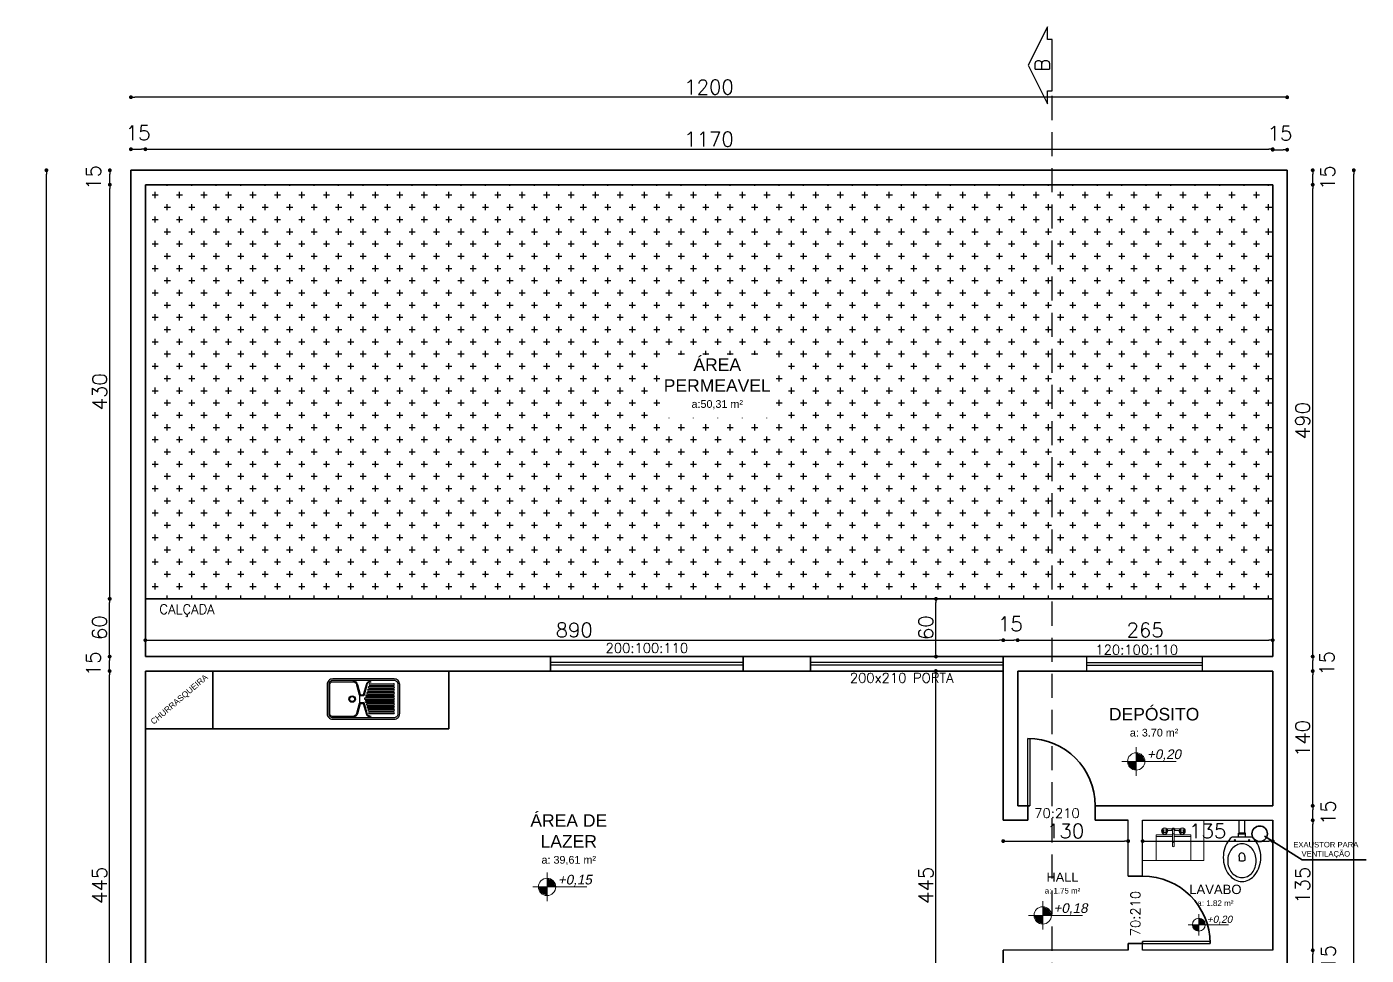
# Model space of a CAD drawing. Header units: millimetres. Extents: x 3314 to 3538, y 1235 to 1314.
# Drawn here: x 3314.8 to 3328.7, y 1297.54 to 1307.18 of the extents above; entities that cross this region are included whole.
import ezdxf

# ---------------------------------------------------------------- set-up
doc = ezdxf.new("R2010")
doc.units = ezdxf.units.MM
doc.linetypes.add('RAYITAS', pattern=[0.375, 0.25, -0.125])
for name, color, linetype in [('01', 1, 'Continuous'), ('04', 4, 'Continuous'), ('05', 5, 'Continuous'), ('Layout-int', 1, 'Continuous'), ('PAREDE', 6, 'Continuous'), ('Portas e Janelas', 3, 'Continuous'), ('TextoÁreas', 2, 'Continuous'), ('US_dimension', 7, 'Continuous')]:
    doc.layers.add(name, color=color, linetype=linetype)
doc.layers.add('ALVENARIA', color=7, linetype='Continuous', lineweight=30)
doc.layers.add('LAYOUT', color=8, linetype='Continuous', lineweight=13)
doc.styles.add('ROMANS', font='romans.shx')
doc.styles.add('STYLE1', font='Romans.shx')
doc.styles.add('Util2000', font='arial.ttf')
doc.dimstyles.new('1-100', dxfattribs={"dimtxt": 0.15, "dimasz": 0.04, "dimexe": 0.05, "dimexo": 0.1, "dimgap": 0.03, "dimtad": 1, "dimdec": 0, "dimlfac": 100, "dimzin": 5, "dimdsep": 46, "dimtxsty": 'ROMANS', "dimblk": 'DOT', "dimcen": 0, "dimse1": 1, "dimse2": 1, "dimclrd": 1, "dimclre": 1, "dimclrt": 2, "dimadec": 0, "dimazin": 0, "dimtfac": 1, "dimtdec": 0, "dimtofl": 0, "dimtmove": 2, "dimatfit": 3, "dimfxl": 0.04, "dimtolj": 1, "dimtzin": 1, "dimarcsym": 0})

# ---------------------------------------------------------------- blocks, each defined once
blk = doc.blocks.new('_Dot')
at = {"color": 0, "linetype": 'ByBlock', "lineweight": -2}
blk.add_line((-0.5, 0), (-1, 0), dxfattribs=at)
at = {"color": 0, "linetype": 'ByBlock', "const_width": 0.5}
blk.add_lwpolyline([(-0.25, 0, 1), (0.25, 0, 1)], format="xyb", close=True, dxfattribs=at)
blk = doc.blocks.new('*D115')
at = {"layer": 'ALVENARIA', "color": 1, "lineweight": -2, "transparency": 16777216}
blk.add_line((3328.569, 1280.73), (3328.569, 1305.65), dxfattribs=at)
at = {"layer": 'Defpoints', "color": 0, "transparency": 16777216}
for p in [(3327.878, 1305.69), (3328.569, 1305.69), (3327.878, 1280.69)]:
    blk.add_point(p, dxfattribs=at)
at = {"layer": 'ALVENARIA', "color": 1, "lineweight": -2, "transparency": 16777216, "xscale": 0.04, "yscale": 0.04, "zscale": 0.04}
for p, rotation in [((3328.569, 1305.69), 90), ((3328.569, 1280.69), 270)]:
    blk.add_blockref('_Dot', p, dxfattribs=dict(at, rotation=rotation))
at = {"layer": 'ALVENARIA', "color": 2, "transparency": 16777216, "insert": (3328.464, 1293.19), "char_height": 0.15, "attachment_point": 5, "rotation": 90, "style": 'ROMANS'}
blk.add_mtext('\\A1;2500', dxfattribs=at)
blk = doc.blocks.new('*D116')
at = {"layer": 'ALVENARIA', "color": 1, "lineweight": -2, "transparency": 16777216}
blk.add_line((3327.838, 1306.448), (3315.918, 1306.448), dxfattribs=at)
at = {"layer": 'Defpoints', "color": 0, "transparency": 16777216}
for p in [(3315.878, 1306.448), (3315.878, 1305.69), (3327.878, 1305.69)]:
    blk.add_point(p, dxfattribs=at)
at = {"layer": 'ALVENARIA', "color": 1, "lineweight": -2, "transparency": 16777216, "xscale": 0.04, "yscale": 0.04, "zscale": 0.04, "rotation": 180}
blk.add_blockref('_Dot', (3315.878, 1306.448), dxfattribs=at)
at = {"layer": 'ALVENARIA', "color": 1, "lineweight": -2, "transparency": 16777216, "xscale": 0.04, "yscale": 0.04, "zscale": 0.04}
blk.add_blockref('_Dot', (3327.878, 1306.448), dxfattribs=at)
at = {"layer": 'ALVENARIA', "color": 2, "transparency": 16777216, "insert": (3321.878, 1306.553), "char_height": 0.15, "attachment_point": 5, "style": 'ROMANS'}
blk.add_mtext('\\A1;1200', dxfattribs=at)
blk = doc.blocks.new('*D88')
at = {"layer": 'ALVENARIA', "color": 1, "lineweight": -2, "transparency": 16777216}
blk.add_line((3315.659, 1305.58), (3315.659, 1305.65), dxfattribs=at)
at = {"layer": 'Defpoints', "color": 0, "transparency": 16777216}
for p in [(3315.659, 1305.69), (3315.878, 1305.69), (3316.028, 1305.54)]:
    blk.add_point(p, dxfattribs=at)
at = {"layer": 'ALVENARIA', "color": 1, "lineweight": -2, "transparency": 16777216, "xscale": 0.04, "yscale": 0.04, "zscale": 0.04}
for p, rotation in [((3315.659, 1305.69), 90), ((3315.659, 1305.54), 270)]:
    blk.add_blockref('_Dot', p, dxfattribs=dict(at, rotation=rotation))
at = {"layer": 'ALVENARIA', "color": 2, "transparency": 16777216, "insert": (3315.489, 1305.615), "char_height": 0.15, "attachment_point": 5, "rotation": 90, "style": 'ROMANS'}
blk.add_mtext('\\A1;15', dxfattribs=at)
blk = doc.blocks.new('*D90')
at = {"layer": 'ALVENARIA', "color": 1, "lineweight": -2, "transparency": 16777216}
blk.add_line((3315.001, 1280.73), (3315.001, 1305.65), dxfattribs=at)
at = {"layer": 'Defpoints', "color": 0, "transparency": 16777216}
for p in [(3315.001, 1305.69), (3315.878, 1305.69), (3315.878, 1280.69)]:
    blk.add_point(p, dxfattribs=at)
at = {"layer": 'ALVENARIA', "color": 1, "lineweight": -2, "transparency": 16777216, "xscale": 0.04, "yscale": 0.04, "zscale": 0.04}
for p, rotation in [((3315.001, 1305.69), 90), ((3315.001, 1280.69), 270)]:
    blk.add_blockref('_Dot', p, dxfattribs=dict(at, rotation=rotation))
at = {"layer": 'ALVENARIA', "color": 2, "transparency": 16777216, "insert": (3314.896, 1293.19), "char_height": 0.15, "attachment_point": 5, "rotation": 90, "style": 'ROMANS'}
blk.add_mtext('\\A1;2500', dxfattribs=at)
blk = doc.blocks.new('Vas-e-pl')
at = {"layer": '01', "linetype": 'Continuous', "ltscale": 0.25}
for p, q in [((0, -0.13), (0, 0)), ((0.058, -0.13), (0.058, 0))]:
    blk.add_line(p, q, dxfattribs=at)
at = {"layer": '01'}
for p, q in [((0.067, -0.13), (-0.008, -0.13)), ((-0.008, -0.17), (-0.008, -0.13)), ((0.067, -0.17), (0.067, -0.13)), ((0.134, -0.17), (-0.076, -0.17)), ((0.067, -0.14), (-0.008, -0.14)), ((-0.002, -0.373), (-0.002, -0.411)), ((0.06, -0.371), (0.06, -0.411))]:
    blk.add_line(p, q, dxfattribs=at)
for points in [[(-0.076, -0.17, 0.056618), (-0.108, -0.203, 0.087588), (-0.15, -0.282, 0.078107), (-0.165, -0.38, 0.078107), (-0.15, -0.478, 0.087588), (-0.108, -0.557, 0.10548), (-0.043, -0.612, 0.122907), (0.029, -0.63, 0.122907)], [(0.029, -0.63, 0.122907), (0.101, -0.612, 0.10548), (0.167, -0.557, 0.087588), (0.208, -0.478, 0.078107), (0.224, -0.38, 0.078107), (0.208, -0.282, 0.087588), (0.167, -0.203, 0.056618), (0.134, -0.17, 0.122907)]]:
    blk.add_lwpolyline(points, format="xyb", dxfattribs=at)
blk.add_lwpolyline([(0.029, -0.24, 0.114163), (-0.026, -0.253, 0.103661), (-0.076, -0.291, 0.091605), (-0.108, -0.347, 0.084587), (-0.119, -0.415, 0.084587), (-0.108, -0.483, 0.091605), (-0.076, -0.539, 0.103661), (-0.026, -0.577, 0.114163), (0.029, -0.59, 0.114163), (0.085, -0.577, 0.103661), (0.134, -0.539, 0.091605), (0.166, -0.483, 0.084587), (0.177, -0.415, 0.084587), (0.166, -0.347, 0.091605), (0.134, -0.291, 0.103661), (0.085, -0.253, 0.114163)], format="xyb", close=True, dxfattribs=at)
for centre in [(-0.046, -0.2), (0.104, -0.2)]:
    blk.add_circle(centre, 0.005, dxfattribs=at)
for centre, radius, start, end in [((0.028, -0.366), 0.0316, 351.9676, 192.3031), ((0.028, -0.34), 0.0772, 246.3943, 293.8881)]:
    blk.add_arc(centre, radius, start, end, dxfattribs=at)
blk = doc.blocks.new('*D126')
at = {"layer": 'ALVENARIA', "color": 1, "lineweight": -2, "transparency": 16777216}
blk.add_line((3315.918, 1305.908), (3315.988, 1305.908), dxfattribs=at)
at = {"layer": 'Defpoints', "color": 0, "transparency": 16777216}
for p in [(3316.028, 1305.908), (3315.878, 1305.69), (3316.028, 1305.69)]:
    blk.add_point(p, dxfattribs=at)
at = {"layer": 'ALVENARIA', "color": 1, "lineweight": -2, "transparency": 16777216, "xscale": 0.04, "yscale": 0.04, "zscale": 0.04, "rotation": 180}
blk.add_blockref('_Dot', (3315.878, 1305.908), dxfattribs=at)
at = {"layer": 'ALVENARIA', "color": 1, "lineweight": -2, "transparency": 16777216, "xscale": 0.04, "yscale": 0.04, "zscale": 0.04}
blk.add_blockref('_Dot', (3316.028, 1305.908), dxfattribs=at)
at = {"layer": 'ALVENARIA', "color": 2, "transparency": 16777216, "insert": (3315.953, 1306.078), "char_height": 0.15, "attachment_point": 5, "style": 'ROMANS'}
blk.add_mtext('\\A1;15', dxfattribs=at)
blk = doc.blocks.new('*D95')
at = {"layer": 'ALVENARIA', "color": 1, "lineweight": -2, "transparency": 16777216}
blk.add_line((3316.068, 1305.908), (3327.688, 1305.908), dxfattribs=at)
at = {"layer": 'Defpoints', "color": 0, "transparency": 16777216}
for p in [(3327.728, 1305.908), (3316.028, 1305.69), (3327.728, 1305.54)]:
    blk.add_point(p, dxfattribs=at)
at = {"layer": 'ALVENARIA', "color": 1, "lineweight": -2, "transparency": 16777216, "xscale": 0.04, "yscale": 0.04, "zscale": 0.04, "rotation": 180}
blk.add_blockref('_Dot', (3316.028, 1305.908), dxfattribs=at)
at = {"layer": 'ALVENARIA', "color": 1, "lineweight": -2, "transparency": 16777216, "xscale": 0.04, "yscale": 0.04, "zscale": 0.04}
blk.add_blockref('_Dot', (3327.728, 1305.908), dxfattribs=at)
at = {"layer": 'ALVENARIA', "color": 2, "transparency": 16777216, "insert": (3321.878, 1306.013), "char_height": 0.15, "attachment_point": 5, "style": 'ROMANS'}
blk.add_mtext('\\A1;1170', dxfattribs=at)
blk = doc.blocks.new('*D127')
at = {"layer": 'ALVENARIA', "color": 1, "lineweight": -2, "transparency": 16777216}
blk.add_line((3327.768, 1305.903), (3327.838, 1305.903), dxfattribs=at)
at = {"layer": 'Defpoints', "color": 0, "transparency": 16777216}
for p in [(3327.878, 1305.903), (3327.878, 1305.69), (3327.728, 1305.54)]:
    blk.add_point(p, dxfattribs=at)
at = {"layer": 'ALVENARIA', "color": 1, "lineweight": -2, "transparency": 16777216, "xscale": 0.04, "yscale": 0.04, "zscale": 0.04, "rotation": 180}
blk.add_blockref('_Dot', (3327.728, 1305.903), dxfattribs=at)
at = {"layer": 'ALVENARIA', "color": 1, "lineweight": -2, "transparency": 16777216, "xscale": 0.04, "yscale": 0.04, "zscale": 0.04}
blk.add_blockref('_Dot', (3327.878, 1305.903), dxfattribs=at)
at = {"layer": 'ALVENARIA', "color": 2, "transparency": 16777216, "insert": (3327.803, 1306.073), "char_height": 0.15, "attachment_point": 5, "style": 'ROMANS'}
blk.add_mtext('\\A1;15', dxfattribs=at)
blk = doc.blocks.new('*D102')
at = {"layer": 'ALVENARIA', "color": 1, "lineweight": -2, "transparency": 16777216}
blk.add_line((3328.143, 1297.48), (3328.143, 1297.55), dxfattribs=at)
at = {"layer": 'Defpoints', "color": 0, "transparency": 16777216}
for p in [(3327.728, 1297.59), (3328.143, 1297.59), (3327.728, 1297.44)]:
    blk.add_point(p, dxfattribs=at)
at = {"layer": 'ALVENARIA', "color": 1, "lineweight": -2, "transparency": 16777216, "xscale": 0.04, "yscale": 0.04, "zscale": 0.04}
for p, rotation in [((3328.143, 1297.59), 90), ((3328.143, 1297.44), 270)]:
    blk.add_blockref('_Dot', p, dxfattribs=dict(at, rotation=rotation))
at = {"layer": 'ALVENARIA', "color": 2, "transparency": 16777216, "insert": (3328.305, 1297.518), "char_height": 0.15, "attachment_point": 5, "rotation": 90, "style": 'ROMANS'}
blk.add_mtext('\\A1;15', dxfattribs=at)
blk = doc.blocks.new('*D128')
at = {"layer": 'ALVENARIA', "color": 1, "lineweight": -2, "transparency": 16777216}
blk.add_line((3328.143, 1297.63), (3328.143, 1298.9), dxfattribs=at)
at = {"layer": 'Defpoints', "color": 0, "transparency": 16777216}
for p in [(3327.728, 1298.94), (3328.143, 1298.94), (3327.728, 1297.59)]:
    blk.add_point(p, dxfattribs=at)
at = {"layer": 'ALVENARIA', "color": 1, "lineweight": -2, "transparency": 16777216, "xscale": 0.04, "yscale": 0.04, "zscale": 0.04}
for p, rotation in [((3328.143, 1298.94), 90), ((3328.143, 1297.59), 270)]:
    blk.add_blockref('_Dot', p, dxfattribs=dict(at, rotation=rotation))
at = {"layer": 'ALVENARIA', "color": 2, "transparency": 16777216, "insert": (3328.038, 1298.265), "char_height": 0.15, "attachment_point": 5, "rotation": 90, "style": 'ROMANS'}
blk.add_mtext('\\A1;135', dxfattribs=at)
blk = doc.blocks.new('*D129')
at = {"layer": 'ALVENARIA', "color": 1, "lineweight": -2, "transparency": 16777216}
blk.add_line((3328.143, 1298.98), (3328.143, 1299.05), dxfattribs=at)
at = {"layer": 'Defpoints', "color": 0, "transparency": 16777216}
for p in [(3327.728, 1299.09), (3328.143, 1299.09), (3327.728, 1298.94)]:
    blk.add_point(p, dxfattribs=at)
at = {"layer": 'ALVENARIA', "color": 1, "lineweight": -2, "transparency": 16777216, "xscale": 0.04, "yscale": 0.04, "zscale": 0.04}
for p, rotation in [((3328.143, 1299.09), 90), ((3328.143, 1298.94), 270)]:
    blk.add_blockref('_Dot', p, dxfattribs=dict(at, rotation=rotation))
at = {"layer": 'ALVENARIA', "color": 2, "transparency": 16777216, "insert": (3328.304, 1299.02), "char_height": 0.15, "attachment_point": 5, "rotation": 90, "style": 'ROMANS'}
blk.add_mtext('\\A1;15', dxfattribs=at)
blk = doc.blocks.new('*D130')
at = {"layer": 'ALVENARIA', "color": 1, "lineweight": -2, "transparency": 16777216}
blk.add_line((3328.143, 1299.13), (3328.143, 1300.45), dxfattribs=at)
at = {"layer": 'Defpoints', "color": 0, "transparency": 16777216}
for p in [(3327.728, 1300.49), (3328.143, 1300.49), (3327.728, 1299.09)]:
    blk.add_point(p, dxfattribs=at)
at = {"layer": 'ALVENARIA', "color": 1, "lineweight": -2, "transparency": 16777216, "xscale": 0.04, "yscale": 0.04, "zscale": 0.04}
for p, rotation in [((3328.143, 1300.49), 90), ((3328.143, 1299.09), 270)]:
    blk.add_blockref('_Dot', p, dxfattribs=dict(at, rotation=rotation))
at = {"layer": 'ALVENARIA', "color": 2, "transparency": 16777216, "insert": (3328.038, 1299.79), "char_height": 0.15, "attachment_point": 5, "rotation": 90, "style": 'ROMANS'}
blk.add_mtext('\\A1;140', dxfattribs=at)
blk = doc.blocks.new('*D131')
at = {"layer": 'ALVENARIA', "color": 1, "lineweight": -2, "transparency": 16777216}
blk.add_line((3328.143, 1300.53), (3328.143, 1300.6), dxfattribs=at)
at = {"layer": 'Defpoints', "color": 0, "transparency": 16777216}
for p in [(3327.728, 1300.64), (3328.143, 1300.64), (3327.728, 1300.49)]:
    blk.add_point(p, dxfattribs=at)
at = {"layer": 'ALVENARIA', "color": 1, "lineweight": -2, "transparency": 16777216, "xscale": 0.04, "yscale": 0.04, "zscale": 0.04}
for p, rotation in [((3328.143, 1300.64), 90), ((3328.143, 1300.49), 270)]:
    blk.add_blockref('_Dot', p, dxfattribs=dict(at, rotation=rotation))
at = {"layer": 'ALVENARIA', "color": 2, "transparency": 16777216, "insert": (3328.29, 1300.569), "char_height": 0.15, "attachment_point": 5, "rotation": 90, "style": 'ROMANS'}
blk.add_mtext('\\A1;15', dxfattribs=at)
blk = doc.blocks.new('*D132')
at = {"layer": 'ALVENARIA', "color": 1, "lineweight": -2, "transparency": 16777216}
blk.add_line((3328.143, 1300.68), (3328.143, 1305.5), dxfattribs=at)
at = {"layer": 'Defpoints', "color": 0, "transparency": 16777216}
for p in [(3327.728, 1305.54), (3328.143, 1305.54), (3327.728, 1300.64)]:
    blk.add_point(p, dxfattribs=at)
at = {"layer": 'ALVENARIA', "color": 1, "lineweight": -2, "transparency": 16777216, "xscale": 0.04, "yscale": 0.04, "zscale": 0.04}
for p, rotation in [((3328.143, 1305.54), 90), ((3328.143, 1300.64), 270)]:
    blk.add_blockref('_Dot', p, dxfattribs=dict(at, rotation=rotation))
at = {"layer": 'ALVENARIA', "color": 2, "transparency": 16777216, "insert": (3328.038, 1303.09), "char_height": 0.15, "attachment_point": 5, "rotation": 90, "style": 'ROMANS'}
blk.add_mtext('\\A1;490', dxfattribs=at)
blk = doc.blocks.new('*D133')
at = {"layer": 'ALVENARIA', "color": 1, "lineweight": -2, "transparency": 16777216}
blk.add_line((3328.143, 1305.58), (3328.143, 1305.65), dxfattribs=at)
at = {"layer": 'Defpoints', "color": 0, "transparency": 16777216}
for p in [(3327.878, 1305.69), (3328.143, 1305.69), (3327.728, 1305.54)]:
    blk.add_point(p, dxfattribs=at)
at = {"layer": 'ALVENARIA', "color": 1, "lineweight": -2, "transparency": 16777216, "xscale": 0.04, "yscale": 0.04, "zscale": 0.04}
for p, rotation in [((3328.143, 1305.69), 90), ((3328.143, 1305.54), 270)]:
    blk.add_blockref('_Dot', p, dxfattribs=dict(at, rotation=rotation))
at = {"layer": 'ALVENARIA', "color": 2, "transparency": 16777216, "insert": (3328.298, 1305.613), "char_height": 0.15, "attachment_point": 5, "rotation": 90, "style": 'ROMANS'}
blk.add_mtext('\\A1;15', dxfattribs=at)
blk = doc.blocks.new('*D134')
at = {"layer": 'ALVENARIA', "color": 1, "lineweight": -2, "transparency": 16777216}
blk.add_line((3315.657, 1296.08), (3315.657, 1300.45), dxfattribs=at)
at = {"layer": 'Defpoints', "color": 0, "transparency": 16777216}
for p in [(3315.657, 1300.49), (3316.028, 1300.49), (3316.028, 1296.04)]:
    blk.add_point(p, dxfattribs=at)
at = {"layer": 'ALVENARIA', "color": 1, "lineweight": -2, "transparency": 16777216, "xscale": 0.04, "yscale": 0.04, "zscale": 0.04}
for p, rotation in [((3315.657, 1300.49), 90), ((3315.657, 1296.04), 270)]:
    blk.add_blockref('_Dot', p, dxfattribs=dict(at, rotation=rotation))
at = {"layer": 'ALVENARIA', "color": 2, "transparency": 16777216, "insert": (3315.552, 1298.265), "char_height": 0.15, "attachment_point": 5, "rotation": 90, "style": 'ROMANS'}
blk.add_mtext('\\A1;445', dxfattribs=at)
blk = doc.blocks.new('*D122')
at = {"layer": 'ALVENARIA', "color": 1, "lineweight": -2, "transparency": 16777216}
blk.add_line((3316.068, 1300.81), (3324.891, 1300.81), dxfattribs=at)
at = {"layer": 'Defpoints', "color": 0, "transparency": 16777216}
for p in [(3316.028, 1304.54), (3324.931, 1300.81), (3324.931, 1300.64)]:
    blk.add_point(p, dxfattribs=at)
at = {"layer": 'ALVENARIA', "color": 1, "lineweight": -2, "transparency": 16777216, "xscale": 0.04, "yscale": 0.04, "zscale": 0.04, "rotation": 180}
blk.add_blockref('_Dot', (3316.028, 1300.81), dxfattribs=at)
at = {"layer": 'ALVENARIA', "color": 1, "lineweight": -2, "transparency": 16777216, "xscale": 0.04, "yscale": 0.04, "zscale": 0.04}
blk.add_blockref('_Dot', (3324.931, 1300.81), dxfattribs=at)
at = {"layer": 'ALVENARIA', "color": 2, "transparency": 16777216, "insert": (3320.479, 1300.915), "char_height": 0.15, "attachment_point": 5, "style": 'ROMANS'}
blk.add_mtext('\\A1;890', dxfattribs=at)
blk = doc.blocks.new('*D123')
at = {"layer": 'ALVENARIA', "color": 1, "lineweight": -2, "transparency": 16777216}
blk.add_line((3324.971, 1300.81), (3325.041, 1300.81), dxfattribs=at)
at = {"layer": 'Defpoints', "color": 0, "transparency": 16777216}
for p in [(3325.081, 1300.81), (3324.931, 1300.64), (3325.081, 1300.49)]:
    blk.add_point(p, dxfattribs=at)
at = {"layer": 'ALVENARIA', "color": 1, "lineweight": -2, "transparency": 16777216, "xscale": 0.04, "yscale": 0.04, "zscale": 0.04, "rotation": 180}
blk.add_blockref('_Dot', (3324.931, 1300.81), dxfattribs=at)
at = {"layer": 'ALVENARIA', "color": 1, "lineweight": -2, "transparency": 16777216, "xscale": 0.04, "yscale": 0.04, "zscale": 0.04}
blk.add_blockref('_Dot', (3325.081, 1300.81), dxfattribs=at)
at = {"layer": 'ALVENARIA', "color": 2, "transparency": 16777216, "insert": (3325.006, 1300.98), "char_height": 0.15, "attachment_point": 5, "style": 'ROMANS'}
blk.add_mtext('\\A1;15', dxfattribs=at)
blk = doc.blocks.new('*D124')
at = {"layer": 'ALVENARIA', "color": 1, "lineweight": -2, "transparency": 16777216}
blk.add_line((3325.121, 1300.81), (3327.688, 1300.81), dxfattribs=at)
at = {"layer": 'Defpoints', "color": 0, "transparency": 16777216}
for p in [(3327.728, 1300.81), (3327.728, 1300.64), (3325.081, 1300.49)]:
    blk.add_point(p, dxfattribs=at)
at = {"layer": 'ALVENARIA', "color": 1, "lineweight": -2, "transparency": 16777216, "xscale": 0.04, "yscale": 0.04, "zscale": 0.04, "rotation": 180}
blk.add_blockref('_Dot', (3325.081, 1300.81), dxfattribs=at)
at = {"layer": 'ALVENARIA', "color": 1, "lineweight": -2, "transparency": 16777216, "xscale": 0.04, "yscale": 0.04, "zscale": 0.04}
blk.add_blockref('_Dot', (3327.728, 1300.81), dxfattribs=at)
at = {"layer": 'ALVENARIA', "color": 2, "transparency": 16777216, "insert": (3326.404, 1300.915), "char_height": 0.15, "attachment_point": 5, "style": 'ROMANS'}
blk.add_mtext('\\A1;265', dxfattribs=at)
blk = doc.blocks.new('Cotap')
for p, q in [((0, 148), (0, -148)), ((-148, 0), (414, 0))]:
    blk.add_line(p, q)
blk.add_circle((0, 0), 90)
at = {"layer": 'Layout-int', "color": 0}
for points in [[(0, 0), (0, 90), (90, 0), (64, 64)], [(0, 0), (-90, 0), (0, -90), (-64, -64)]]:
    blk.add_solid(points, dxfattribs=at)
at = {"style": 'Util2000', "oblique": 12, "flags": 8}
blk.add_attdef('COTA', (112, 25), '', height=100, dxfattribs=at)
blk = doc.blocks.new('*D162')
at = {"layer": 'ALVENARIA', "color": 1, "lineweight": -2, "transparency": 16777216}
blk.add_line((3315.659, 1301.28), (3315.659, 1305.5), dxfattribs=at)
at = {"layer": 'Defpoints', "color": 0, "transparency": 16777216}
for p in [(3315.659, 1305.54), (3316.028, 1305.54), (3316.028, 1301.24)]:
    blk.add_point(p, dxfattribs=at)
at = {"layer": 'ALVENARIA', "color": 1, "lineweight": -2, "transparency": 16777216, "xscale": 0.04, "yscale": 0.04, "zscale": 0.04}
for p, rotation in [((3315.659, 1305.54), 90), ((3315.659, 1301.24), 270)]:
    blk.add_blockref('_Dot', p, dxfattribs=dict(at, rotation=rotation))
at = {"layer": 'ALVENARIA', "color": 2, "transparency": 16777216, "insert": (3315.554, 1303.39), "char_height": 0.15, "attachment_point": 5, "rotation": 90, "style": 'ROMANS'}
blk.add_mtext('\\A1;430', dxfattribs=at)
blk = doc.blocks.new('*D204')
at = {"layer": 'ALVENARIA', "color": 1, "lineweight": -2, "transparency": 16777216}
blk.add_line((3324.233, 1296.08), (3324.233, 1300.45), dxfattribs=at)
at = {"layer": 'Defpoints', "color": 0, "transparency": 16777216}
for p in [(3324.233, 1300.49), (3324.931, 1300.49), (3322.442, 1296.04)]:
    blk.add_point(p, dxfattribs=at)
at = {"layer": 'ALVENARIA', "color": 1, "lineweight": -2, "transparency": 16777216, "xscale": 0.04, "yscale": 0.04, "zscale": 0.04}
for p, rotation in [((3324.233, 1300.49), 90), ((3324.233, 1296.04), 270)]:
    blk.add_blockref('_Dot', p, dxfattribs=dict(at, rotation=rotation))
at = {"layer": 'ALVENARIA', "color": 2, "transparency": 16777216, "insert": (3324.128, 1298.265), "char_height": 0.15, "attachment_point": 5, "rotation": 90, "style": 'ROMANS'}
blk.add_mtext('\\A1;445', dxfattribs=at)
blk = doc.blocks.new('*D205')
at = {"layer": 'ALVENARIA', "color": 1, "lineweight": -2, "transparency": 16777216}
blk.add_line((3324.233, 1300.68), (3324.233, 1301.2), dxfattribs=at)
at = {"layer": 'Defpoints', "color": 0, "transparency": 16777216}
for p in [(3322.442, 1301.24), (3324.233, 1301.24), (3324.931, 1300.64)]:
    blk.add_point(p, dxfattribs=at)
at = {"layer": 'ALVENARIA', "color": 1, "lineweight": -2, "transparency": 16777216, "xscale": 0.04, "yscale": 0.04, "zscale": 0.04}
for p, rotation in [((3324.233, 1301.24), 90), ((3324.233, 1300.64), 270)]:
    blk.add_blockref('_Dot', p, dxfattribs=dict(at, rotation=rotation))
at = {"layer": 'ALVENARIA', "color": 2, "transparency": 16777216, "insert": (3324.128, 1300.94), "char_height": 0.15, "attachment_point": 5, "rotation": 90, "style": 'ROMANS'}
blk.add_mtext('\\A1;60', dxfattribs=at)
blk = doc.blocks.new('*D214')
at = {"layer": 'ALVENARIA', "color": 1, "lineweight": -2, "transparency": 16777216}
blk.add_line((3324.971, 1298.724), (3326.188, 1298.724), dxfattribs=at)
at = {"layer": 'Defpoints', "color": 0, "transparency": 16777216}
for p in [(3324.931, 1298.94), (3326.228, 1298.94), (3326.228, 1298.724)]:
    blk.add_point(p, dxfattribs=at)
at = {"layer": 'ALVENARIA', "color": 1, "lineweight": -2, "transparency": 16777216, "xscale": 0.04, "yscale": 0.04, "zscale": 0.04, "rotation": 180}
blk.add_blockref('_Dot', (3324.931, 1298.724), dxfattribs=at)
at = {"layer": 'ALVENARIA', "color": 1, "lineweight": -2, "transparency": 16777216, "xscale": 0.04, "yscale": 0.04, "zscale": 0.04}
blk.add_blockref('_Dot', (3326.228, 1298.724), dxfattribs=at)
at = {"layer": 'ALVENARIA', "color": 2, "transparency": 16777216, "insert": (3325.579, 1298.829), "char_height": 0.15, "attachment_point": 5, "style": 'ROMANS'}
blk.add_mtext('\\A1;130', dxfattribs=at)
blk = doc.blocks.new('*D215')
at = {"layer": 'ALVENARIA', "color": 1, "lineweight": -2, "transparency": 16777216}
blk.add_line((3326.418, 1298.724), (3327.688, 1298.724), dxfattribs=at)
at = {"layer": 'Defpoints', "color": 0, "transparency": 16777216}
for p in [(3326.378, 1298.94), (3327.728, 1298.94), (3327.728, 1298.724)]:
    blk.add_point(p, dxfattribs=at)
at = {"layer": 'ALVENARIA', "color": 1, "lineweight": -2, "transparency": 16777216, "xscale": 0.04, "yscale": 0.04, "zscale": 0.04, "rotation": 180}
blk.add_blockref('_Dot', (3326.378, 1298.724), dxfattribs=at)
at = {"layer": 'ALVENARIA', "color": 1, "lineweight": -2, "transparency": 16777216, "xscale": 0.04, "yscale": 0.04, "zscale": 0.04}
blk.add_blockref('_Dot', (3327.728, 1298.724), dxfattribs=at)
at = {"layer": 'ALVENARIA', "color": 2, "transparency": 16777216, "insert": (3327.053, 1298.829), "char_height": 0.15, "attachment_point": 5, "style": 'ROMANS'}
blk.add_mtext('\\A1;135', dxfattribs=at)
blk = doc.blocks.new('*D225')
at = {"layer": 'Defpoints', "color": 0, "transparency": 16777216}
for p in [(3315.657, 1300.64), (3316.028, 1300.64), (3316.028, 1300.49)]:
    blk.add_point(p, dxfattribs=at)
at = {"layer": 'US_dimension', "color": 1, "lineweight": -2, "transparency": 16777216}
blk.add_line((3315.657, 1300.53), (3315.657, 1300.6), dxfattribs=at)
at = {"layer": 'US_dimension', "color": 1, "lineweight": -2, "transparency": 16777216, "xscale": 0.04, "yscale": 0.04, "zscale": 0.04}
for p, rotation in [((3315.657, 1300.64), 90), ((3315.657, 1300.49), 270)]:
    blk.add_blockref('_Dot', p, dxfattribs=dict(at, rotation=rotation))
at = {"layer": 'US_dimension', "color": 2, "transparency": 16777216, "insert": (3315.487, 1300.565), "char_height": 0.15, "attachment_point": 5, "rotation": 90, "style": 'ROMANS'}
blk.add_mtext('\\A1;15', dxfattribs=at)
blk = doc.blocks.new('*D226')
at = {"layer": 'Defpoints', "color": 0, "transparency": 16777216}
for p in [(3315.657, 1301.24), (3316.028, 1301.24), (3316.028, 1300.64)]:
    blk.add_point(p, dxfattribs=at)
at = {"layer": 'US_dimension', "color": 1, "lineweight": -2, "transparency": 16777216}
blk.add_line((3315.657, 1300.68), (3315.657, 1301.2), dxfattribs=at)
at = {"layer": 'US_dimension', "color": 1, "lineweight": -2, "transparency": 16777216, "xscale": 0.04, "yscale": 0.04, "zscale": 0.04}
for p, rotation in [((3315.657, 1301.24), 90), ((3315.657, 1300.64), 270)]:
    blk.add_blockref('_Dot', p, dxfattribs=dict(at, rotation=rotation))
at = {"layer": 'US_dimension', "color": 2, "transparency": 16777216, "insert": (3315.552, 1300.94), "char_height": 0.15, "attachment_point": 5, "rotation": 90, "style": 'ROMANS'}
blk.add_mtext('\\A1;60', dxfattribs=at)
blk = doc.blocks.new('ddd')
for points in [[(3138.97, 4519.845), (3138.211, 4519.845, 0.414214), (3138.141, 4519.775), (3138.141, 4519.415, 0.414214), (3138.211, 4519.345), (3138.97, 4519.345, 0.414214), (3139.04, 4519.415), (3139.04, 4519.775, 0.414214)], [(3138.97, 4519.825), (3138.211, 4519.825, 0.414214), (3138.161, 4519.775), (3138.161, 4519.415, 0.414214), (3138.211, 4519.365), (3138.97, 4519.365, 0.414214), (3139.02, 4519.415), (3139.02, 4519.775, 0.414214)]]:
    blk.add_lwpolyline(points, format="xyb", close=True)
for points in [[(3138.503, 4519.82, -0.308329), (3138.554, 4519.776), (3138.588, 4519.652, 0.055371), (3138.59, 4519.648)], [(3138.629, 4519.648, 0.055371), (3138.631, 4519.652), (3138.665, 4519.776, -0.324096), (3138.72, 4519.82)], [(3138.493, 4519.81), (3138.496, 4519.81, -0.338084), (3138.545, 4519.773), (3138.578, 4519.649, 0.109301), (3138.585, 4519.638)], [(3138.635, 4519.638, 0.109301), (3138.641, 4519.649), (3138.674, 4519.773, -0.338084), (3138.723, 4519.81), (3138.975, 4519.81, -0.414214), (3139.005, 4519.78), (3139.005, 4519.41, -0.414214), (3138.975, 4519.38), (3138.723, 4519.38, -0.338084), (3138.674, 4519.417), (3138.641, 4519.541, 0.109301), (3138.635, 4519.552)], [(3138.585, 4519.552, 0.109301), (3138.578, 4519.541), (3138.545, 4519.417, -0.338084), (3138.496, 4519.38), (3138.493, 4519.38, -0.414214)], [(3138.59, 4519.542, 0.055371), (3138.588, 4519.538), (3138.554, 4519.414, -0.308329), (3138.503, 4519.37)], [(3138.72, 4519.37, -0.324096), (3138.665, 4519.414), (3138.631, 4519.538, 0.055371), (3138.629, 4519.542)]]:
    blk.add_lwpolyline(points, format="xyb")
for points in [[(3138.516, 4519.775), (3138.217, 4519.775)], [(3138.516, 4519.755), (3138.217, 4519.755)], [(3138.525, 4519.74), (3138.217, 4519.74)], [(3138.525, 4519.72), (3138.217, 4519.72)], [(3138.535, 4519.705), (3138.217, 4519.705)], [(3138.535, 4519.685), (3138.217, 4519.685)], [(3138.544, 4519.67), (3138.217, 4519.67)], [(3138.544, 4519.65), (3138.217, 4519.65)], [(3138.629, 4519.648), (3138.59, 4519.648)], [(3138.557, 4519.635), (3138.217, 4519.635)], [(3138.557, 4519.615), (3138.217, 4519.615)], [(3138.568, 4519.6), (3138.217, 4519.6)], [(3138.568, 4519.58), (3138.217, 4519.58)], [(3138.552, 4519.565), (3138.217, 4519.565)], [(3138.552, 4519.545), (3138.217, 4519.545)], [(3138.54, 4519.53), (3138.217, 4519.53)], [(3138.54, 4519.51), (3138.217, 4519.51)], [(3138.53, 4519.495), (3138.217, 4519.495)], [(3138.635, 4519.638), (3138.585, 4519.638)], [(3138.635, 4519.552), (3138.585, 4519.552)], [(3138.629, 4519.542), (3138.59, 4519.542)], [(3138.635, 4519.638), (3138.635, 4519.552)], [(3138.53, 4519.475), (3138.217, 4519.475)], [(3138.521, 4519.46), (3138.217, 4519.46)], [(3138.521, 4519.44), (3138.217, 4519.44)], [(3138.509, 4519.425), (3138.217, 4519.425)], [(3138.509, 4519.405), (3138.217, 4519.405)]]:
    blk.add_lwpolyline(points)
for radius in [0.04, 0.03]:
    blk.add_circle((3138.73, 4519.595), radius)
for centre, start, end in [((3138.217, 4519.765), 90, 270), ((3138.217, 4519.73), 90, 270), ((3138.217, 4519.695), 90, 270), ((3138.217, 4519.66), 90, 270), ((3138.516, 4519.765), 270, 90), ((3138.525, 4519.73), 270, 90), ((3138.535, 4519.695), 270, 90), ((3138.544, 4519.66), 270, 90), ((3138.217, 4519.625), 90, 270), ((3138.217, 4519.59), 90, 270), ((3138.217, 4519.555), 90, 270), ((3138.217, 4519.52), 90, 270), ((3138.217, 4519.485), 90, 270), ((3138.53, 4519.485), 270, 90), ((3138.54, 4519.52), 270, 90), ((3138.552, 4519.555), 270, 90), ((3138.557, 4519.625), 270, 90), ((3138.568, 4519.59), 270, 90), ((3138.217, 4519.45), 90, 270), ((3138.217, 4519.415), 90, 270), ((3138.509, 4519.415), 270, 90), ((3138.521, 4519.45), 270, 90)]:
    blk.add_arc(centre, 0.01, start, end)

msp = doc.modelspace()

# ---------------------------------------------------------------- hatches: boundary and pattern name
at = {"layer": 'PAREDE'}
h = msp.add_hatch(dxfattribs=at)
h.set_pattern_fill('CROSS', color=3, scale=0.02)
h.paths.add_polyline_path([(3327.728, 1301.24), (3327.728, 1305.54), (3316.028, 1305.54), (3316.028, 1301.24)])
h.paths.add_polyline_path([(3321.385, 1303.119), (3322.535, 1303.119), (3322.535, 1303.772), (3321.385, 1303.772)], flags=16)

# ---------------------------------------------------------------- linework, layer by layer
for p, q in [((3326.228, 1298.361), (3326.228, 1298.94)), ((3326.378, 1298.94), (3327.728, 1298.94)), ((3326.378, 1298.361), (3326.378, 1298.94)), ((3326.378, 1297.59), (3326.378, 1297.681)), ((3326.228, 1297.59), (3324.931, 1297.59)), ((3327.728, 1297.59), (3326.378, 1297.59))]:
    msp.add_line(p, q)
at = {"layer": '04', "linetype": 'RAYITAS'}
msp.add_line((3325.439, 1279.961), (3325.439, 1306.513), dxfattribs=at)
at = {"layer": '05', "linetype": 'ByBlock'}
for p, q in [((3325.389, 1307.18), (3325.189, 1306.78)), ((3325.389, 1307.046), (3325.389, 1307.18)), ((3325.439, 1307.046), (3325.389, 1307.046)), ((3325.439, 1306.513), (3325.439, 1307.046)), ((3325.189, 1306.78), (3325.389, 1306.38)), ((3325.389, 1306.38), (3325.389, 1306.513)), ((3325.389, 1306.513), (3325.439, 1306.513))]:
    msp.add_line(p, q, dxfattribs=at)
at = {"layer": 'ALVENARIA'}
for p, q in [((3327.878, 1305.69), (3315.878, 1305.69)), ((3315.878, 1305.69), (3315.878, 1280.69)), ((3327.878, 1280.69), (3327.878, 1305.69)), ((3316.028, 1300.64), (3316.028, 1305.54)), ((3316.028, 1305.54), (3327.728, 1305.54)), ((3327.728, 1305.54), (3327.728, 1300.64)), ((3316.028, 1301.24), (3327.728, 1301.24)), ((3322.231, 1300.64), (3316.028, 1300.64)), ((3320.231, 1300.64), (3320.231, 1300.49)), ((3324.931, 1300.64), (3322.231, 1300.64)), ((3322.231, 1300.49), (3322.231, 1300.64)), ((3322.931, 1300.64), (3322.931, 1300.49)), ((3327.728, 1300.64), (3324.931, 1300.64)), ((3324.931, 1298.94), (3324.931, 1300.64)), ((3316.028, 1280.84), (3316.028, 1300.49)), ((3322.231, 1300.49), (3316.028, 1300.49)), ((3316.028, 1300.49), (3316.028, 1299.89)), ((3316.728, 1300.49), (3316.728, 1299.89)), ((3319.178, 1299.89), (3319.178, 1300.49)), ((3324.931, 1300.49), (3322.231, 1300.49)), ((3327.728, 1300.49), (3325.081, 1300.49)), ((3325.081, 1299.09), (3325.081, 1300.49)), ((3327.728, 1299.09), (3327.728, 1300.49)), ((3316.028, 1299.89), (3319.178, 1299.89)), ((3325.206, 1299.09), (3325.081, 1299.09)), ((3325.186, 1299.09), (3325.186, 1298.94)), ((3327.728, 1299.09), (3325.886, 1299.09)), ((3325.886, 1299.09), (3325.886, 1298.94)), ((3324.931, 1298.94), (3325.186, 1298.94)), ((3325.886, 1298.94), (3326.228, 1298.94)), ((3327.728, 1298.94), (3327.728, 1297.59)), ((3327.641, 1298.774), (3328.033, 1298.531)), ((3328.033, 1298.531), (3328.698, 1298.531)), ((3326.378, 1298.361), (3326.228, 1298.361)), ((3326.228, 1297.59), (3326.228, 1297.661)), ((3326.378, 1297.661), (3326.228, 1297.661)), ((3324.931, 1296.801), (3324.931, 1297.59))]:
    msp.add_line(p, q, dxfattribs=at)
msp.add_circle((3327.593, 1298.8), 0.0804, dxfattribs=at)
at = {"layer": 'ALVENARIA', "color": 2}
for centre in [(3325.186, 1299.09), (3326.378, 1297.661)]:
    msp.add_arc(centre, 0.7, 360, 90, dxfattribs=at)
at = {"layer": 'LAYOUT', "lineweight": 9}
for p, q in [((3327.013, 1298.94), (3327.013, 1298.521)), ((3326.518, 1298.521), (3326.518, 1298.79)), ((3326.518, 1298.79), (3326.689, 1298.79)), ((3326.518, 1298.772), (3326.689, 1298.772)), ((3326.584, 1298.809), (3326.584, 1298.828)), ((3326.591, 1298.853), (3326.591, 1298.839)), ((3326.593, 1298.821), (3326.593, 1298.84)), ((3326.621, 1298.821), (3326.621, 1298.84)), ((3326.622, 1298.853), (3326.622, 1298.839)), ((3326.629, 1298.809), (3326.629, 1298.828)), ((3326.689, 1298.847), (3326.689, 1298.831)), ((3326.706, 1298.847), (3326.706, 1298.831)), ((3326.706, 1298.79), (3326.877, 1298.79)), ((3326.706, 1298.772), (3326.877, 1298.772)), ((3326.766, 1298.809), (3326.766, 1298.828)), ((3326.773, 1298.853), (3326.773, 1298.839)), ((3326.774, 1298.821), (3326.774, 1298.84)), ((3326.802, 1298.821), (3326.802, 1298.84)), ((3326.804, 1298.853), (3326.804, 1298.839)), ((3326.811, 1298.809), (3326.811, 1298.828)), ((3326.877, 1298.79), (3326.877, 1298.521)), ((3326.689, 1298.723), (3326.689, 1298.718)), ((3326.706, 1298.723), (3326.706, 1298.718)), ((3326.378, 1298.521), (3327.013, 1298.521))]:
    msp.add_line(p, q, dxfattribs=at)
msp.add_lwpolyline([(3326.71, 1298.835, -0.13062), (3326.706, 1298.831), (3326.706, 1298.678, -1.609044), (3326.689, 1298.678), (3326.689, 1298.831, -0.090951), (3326.685, 1298.835), (3326.638, 1298.835, -0.233851), (3326.629, 1298.808), (3326.628, 1298.805), (3326.627, 1298.803), (3326.625, 1298.8), (3326.623, 1298.798), (3326.62, 1298.796), (3326.616, 1298.795), (3326.613, 1298.794), (3326.609, 1298.793), (3326.605, 1298.793), (3326.601, 1298.794), (3326.597, 1298.795), (3326.593, 1298.796), (3326.59, 1298.798), (3326.588, 1298.8), (3326.586, 1298.803), (3326.585, 1298.805), (3326.584, 1298.808, -0.000084), (3326.584, 1298.808, -1), (3326.629, 1298.853), (3326.685, 1298.853, -0.53642), (3326.71, 1298.853), (3326.766, 1298.853, -0.99002), (3326.811, 1298.808), (3326.81, 1298.805), (3326.809, 1298.803), (3326.807, 1298.8), (3326.805, 1298.798), (3326.802, 1298.796), (3326.798, 1298.795), (3326.794, 1298.794), (3326.79, 1298.793), (3326.786, 1298.793), (3326.782, 1298.794), (3326.779, 1298.795), (3326.775, 1298.796), (3326.772, 1298.798), (3326.77, 1298.8), (3326.768, 1298.803), (3326.766, 1298.805), (3326.766, 1298.808, -0.233851), (3326.757, 1298.835)], format="xyb", close=True, dxfattribs=at)
for points in [[(3326.584, 1298.828, 0), (3326.585, 1298.831, 0), (3326.585, 1298.833, 0), (3326.587, 1298.836, 0), (3326.589, 1298.838, 0), (3326.592, 1298.84, 0)], [(3326.584, 1298.808, 0), (3326.584, 1298.811, 0), (3326.585, 1298.814, 0), (3326.587, 1298.816, 0), (3326.589, 1298.819, 0), (3326.592, 1298.821, 0)], [(3326.589, 1298.805, 0), (3326.589, 1298.807, 0), (3326.591, 1298.809, 0), (3326.592, 1298.811, 0), (3326.595, 1298.812, 0), (3326.597, 1298.814, 0), (3326.601, 1298.814, 0), (3326.604, 1298.815, 0), (3326.607, 1298.815, 0), (3326.611, 1298.815, 0), (3326.614, 1298.814, 0), (3326.617, 1298.813, 0), (3326.62, 1298.812, 0), (3326.622, 1298.81, 0), (3326.623, 1298.808, 0), (3326.624, 1298.806, 0), (3326.624, 1298.805, 0), (3326.623, 1298.803, 0), (3326.622, 1298.801, 0), (3326.62, 1298.799, 0), (3326.617, 1298.798, 0), (3326.614, 1298.797, 0), (3326.611, 1298.796, 0), (3326.607, 1298.796, 0), (3326.604, 1298.796, 0), (3326.601, 1298.797, 0), (3326.597, 1298.797, 0), (3326.595, 1298.799, 0), (3326.592, 1298.8, 0), (3326.591, 1298.802, 0), (3326.589, 1298.804, 0), (3326.589, 1298.805, 0)], [(3326.621, 1298.84, 0), (3326.624, 1298.838, 0), (3326.626, 1298.836, 0), (3326.628, 1298.833, 0), (3326.629, 1298.831, 0), (3326.629, 1298.828, 0)], [(3326.621, 1298.821, 0), (3326.624, 1298.819, 0), (3326.626, 1298.816, 0), (3326.628, 1298.814, 0), (3326.629, 1298.811, 0), (3326.629, 1298.809, 0)], [(3326.774, 1298.84, 0), (3326.771, 1298.838, 0), (3326.769, 1298.836, 0), (3326.767, 1298.833, 0), (3326.766, 1298.831, 0), (3326.766, 1298.828, 0)], [(3326.773, 1298.821, 0), (3326.771, 1298.819, 0), (3326.769, 1298.816, 0), (3326.767, 1298.814, 0), (3326.766, 1298.811, 0), (3326.766, 1298.809, 0)], [(3326.806, 1298.805, 0), (3326.805, 1298.807, 0), (3326.804, 1298.809, 0), (3326.803, 1298.811, 0), (3326.8, 1298.812, 0), (3326.798, 1298.814, 0), (3326.794, 1298.814, 0), (3326.791, 1298.815, 0), (3326.788, 1298.815, 0), (3326.784, 1298.815, 0), (3326.781, 1298.814, 0), (3326.778, 1298.813, 0), (3326.775, 1298.812, 0), (3326.773, 1298.81, 0), (3326.772, 1298.808, 0), (3326.771, 1298.806, 0), (3326.771, 1298.805, 0), (3326.772, 1298.803, 0), (3326.773, 1298.801, 0), (3326.775, 1298.799, 0), (3326.778, 1298.798, 0), (3326.781, 1298.797, 0), (3326.784, 1298.796, 0), (3326.788, 1298.796, 0), (3326.791, 1298.796, 0), (3326.794, 1298.797, 0), (3326.798, 1298.797, 0), (3326.8, 1298.799, 0), (3326.803, 1298.8, 0), (3326.804, 1298.802, 0), (3326.805, 1298.804, 0), (3326.806, 1298.805, 0)], [(3326.811, 1298.828, 0), (3326.81, 1298.831, 0), (3326.809, 1298.833, 0), (3326.808, 1298.836, 0), (3326.806, 1298.838, 0), (3326.803, 1298.84, 0)], [(3326.811, 1298.808, 0), (3326.811, 1298.811, 0), (3326.81, 1298.814, 0), (3326.808, 1298.816, 0), (3326.806, 1298.819, 0), (3326.803, 1298.821, 0)]]:
    msp.add_polyline3d(points, dxfattribs=at)
for centre, radius, start, end in [((3326.607, 1298.83), 0.0287, 321.3752, 218.6248), ((3326.593, 1298.838), 0.00179, 74.3139, 121.5675), ((3326.593, 1298.819), 0.00179, 63.9749, 122.1559), ((3326.607, 1298.887), 0.0491, 254.3139, 285.6861), ((3326.607, 1298.848), 0.03, 243.9749, 296.0251), ((3326.62, 1298.838), 0.00179, 58.4325, 105.686), ((3326.621, 1298.819), 0.00179, 57.8441, 116.0251), ((3326.607, 1298.83), 0.0313, 8.2132, 45.5847), ((3326.697, 1298.844), 0.0155, 144.5813, 215.4187), ((3326.697, 1298.844), 0.0113, 322.2518, 217.7482), ((3326.697, 1298.828), 0.0208, 64.5555, 115.4445), ((3326.697, 1298.78), 0.0208, 64.5555, 115.4445), ((3326.697, 1298.844), 0.0155, 324.5813, 35.4187), ((3326.788, 1298.83), 0.0313, 134.4153, 171.7868), ((3326.788, 1298.83), 0.0287, 321.3752, 218.6248), ((3326.774, 1298.819), 0.00179, 63.9749, 122.1559), ((3326.775, 1298.838), 0.00179, 74.314, 121.5675), ((3326.788, 1298.887), 0.0491, 254.3139, 285.6861), ((3326.788, 1298.848), 0.03, 243.9749, 296.0251), ((3326.802, 1298.838), 0.00179, 58.4325, 105.6861), ((3326.802, 1298.819), 0.00179, 57.8441, 116.0251), ((3326.697, 1298.718), 0.00896, 180, 0)]:
    msp.add_arc(centre, radius, start, end, dxfattribs=at)
at = {"layer": 'Portas e Janelas'}
for p, q in [((3325.796, 1300.64), (3325.796, 1300.49)), ((3326.996, 1300.64), (3326.996, 1300.49)), ((3325.186, 1299.79), (3325.206, 1299.79)), ((3325.186, 1299.09), (3325.186, 1299.79)), ((3325.206, 1299.79), (3325.206, 1299.09)), ((3325.206, 1299.09), (3325.186, 1299.09)), ((3326.378, 1297.681), (3326.378, 1297.661)), ((3327.078, 1297.681), (3326.378, 1297.681)), ((3326.378, 1297.661), (3327.078, 1297.661)), ((3327.078, 1297.661), (3327.078, 1297.681))]:
    msp.add_line(p, q, dxfattribs=at)
at = {"layer": 'Portas e Janelas', "color": 2}
for points in [[(3322.231, 1300.578), (3320.231, 1300.578)], [(3324.931, 1300.578), (3322.931, 1300.578)], [(3325.796, 1300.578), (3326.996, 1300.578)], [(3322.231, 1300.552), (3320.231, 1300.552)], [(3324.931, 1300.552), (3322.931, 1300.552)], [(3325.796, 1300.552), (3326.996, 1300.552)]]:
    msp.add_lwpolyline(points, dxfattribs=at)

# ---------------------------------------------------------------- block references
at = {"color": 6, "xscale": 0.8380609640913108, "yscale": 0.8380609640913108, "zscale": 0.8380609640913108, "rotation": 180}
msp.add_blockref('ddd', (5948.621, 5087.895), dxfattribs=at)
at = {"layer": '01', "linetype": 'Continuous'}
msp.add_blockref('Vas-e-pl', (3327.38, 1298.935), dxfattribs=at)
at = {"layer": 'LAYOUT', "color": 1}
for p, xscale, yscale, zscale, values in [((3326.311, 1299.551), 0.001, 0.001, 0.001, {'COTA': '+0,20'}), ((3320.197, 1298.249), 0.001, 0.001, 0.001, {'COTA': '+0,15'}), ((3325.341, 1297.953), 0.001, 0.001, 0.001, {'COTA': '+0,18'}), ((3326.961, 1297.856), 0.0007466848336812783, 0.0007466848336812783, 0.0007466848336812783, {'COTA': '+0,20'})]:
    msp.add_blockref('Cotap', p, dxfattribs=dict(at, xscale=xscale, yscale=yscale, zscale=zscale)).add_auto_attribs(values)

# ---------------------------------------------------------------- texts
at = {"layer": '05', "color": 2, "style": 'ROMANS'}
msp.add_text('B', height=0.15, rotation=90, dxfattribs=at).set_placement((3325.411, 1306.715))
at = {"layer": 'Portas e Janelas', "color": 2, "linetype": 'Continuous', "ltscale": 0.25, "style": 'STYLE1'}
for s, p in [('CALÇADA', (3316.173, 1301.082)), ('200:100:110', (3320.804, 1300.679)), ('120:100:110', (3325.888, 1300.661)), ('200x210 PORTA', (3323.339, 1300.369)), ('70:210', (3325.253, 1298.964))]:
    msp.add_text(s, height=0.1, dxfattribs=at).set_placement(p)
msp.add_text('70:210', height=0.1, rotation=90, dxfattribs=at).set_placement((3326.353, 1297.736))
at = {"layer": 'TextoÁreas', "attachment_point": 5, "style": 'Util2000'}
for s, insert, char_height in [('ÁREA \\PPERMEAVEL\\P{\\H0.61538x;a:50,31 m²}', (3321.963, 1303.472), 0.13), ('DEPÓSITO\\P{\\H0.61538x;a: 3.70 m²}', (3326.497, 1299.958), 0.13), ('EXAUSTOR PARA\\PVENTILAÇÃO', (3328.279, 1298.631), 0.05696), ('HALL\\P{\\H0.61538x;a: 1.75 m²}', (3325.546, 1298.288), 0.09503), ('LAVABO\\P{\\H0.61538x;a: 1.82 m²}', (3327.133, 1298.16), 0.09707)]:
    msp.add_mtext(s, dxfattribs=dict(at, insert=insert, char_height=char_height))
at = {"layer": 'TextoÁreas', "insert": (3316.384, 1300.19), "char_height": 0.06093, "attachment_point": 5, "rotation": 40.4779, "style": 'Util2000'}
msp.add_mtext('CHURRASQUEIRA', dxfattribs=at)
at = {"layer": 'TextoÁreas', "insert": (3320.422, 1298.739), "char_height": 0.13, "width": 1.36914, "attachment_point": 5, "style": 'Util2000'}
msp.add_mtext('ÁREA DE\\PLAZER\\P{\\H0.61538x;a: 39,61 m²}', dxfattribs=at)

# ---------------------------------------------------------------- dimensions: what is measured, and where the dimension line sits
at = {"layer": 'ALVENARIA'}
for base, p1, p2, picture, middle in [((3315.878, 1306.448), (3327.878, 1305.69), (3315.878, 1305.69), '*D116', (3321.878, 1306.553)), ((3316.028, 1305.908), (3315.878, 1305.69), (3316.028, 1305.69), '*D126', (3315.953, 1306.078)), ((3327.878, 1305.903), (3327.728, 1305.54), (3327.878, 1305.69), '*D127', (3327.803, 1306.073)), ((3327.728, 1305.908), (3316.028, 1305.69), (3327.728, 1305.54), '*D95', (3321.878, 1306.013)), ((3324.931, 1300.81), (3316.028, 1304.54), (3324.931, 1300.64), '*D122', (3320.479, 1300.915)), ((3325.081, 1300.81), (3324.931, 1300.64), (3325.081, 1300.49), '*D123', (3325.006, 1300.98)), ((3327.728, 1300.81), (3325.081, 1300.49), (3327.728, 1300.64), '*D124', (3326.404, 1300.915)), ((3326.228, 1298.724), (3324.931, 1298.94), (3326.228, 1298.94), '*D214', (3325.579, 1298.829)), ((3327.728, 1298.724), (3326.378, 1298.94), (3327.728, 1298.94), '*D215', (3327.053, 1298.829))]:
    dim = msp.add_linear_dim(base=base, p1=p1, p2=p2, dimstyle='1-100', override={"dimfxlon": 1}, dxfattribs=at)
    dim.commit()
    dim.dimension.update_dxf_attribs({"geometry": picture, "text_midpoint": middle})
for base, p1, p2, angle, picture, middle in [((3315.659, 1305.69), (3316.028, 1305.54), (3315.878, 1305.69), 90, '*D88', (3315.489, 1305.615)), ((3315.001, 1305.69), (3315.878, 1280.69), (3315.878, 1305.69), 90, '*D90', (3314.896, 1293.19)), ((3328.569, 1305.69), (3327.878, 1280.69), (3327.878, 1305.69), 90, '*D115', (3328.464, 1293.19)), ((3315.659, 1305.54), (3316.028, 1301.24), (3316.028, 1305.54), 90, '*D162', (3315.554, 1303.39)), ((3328.143, 1305.54), (3327.728, 1300.64), (3327.728, 1305.54), 270, '*D132', (3328.038, 1303.09)), ((3324.233, 1301.24), (3324.931, 1300.64), (3322.442, 1301.24), 90, '*D205', (3324.128, 1300.94)), ((3315.657, 1300.49), (3316.028, 1296.04), (3316.028, 1300.49), 90, '*D134', (3315.552, 1298.265)), ((3324.233, 1300.49), (3322.442, 1296.04), (3324.931, 1300.49), 90, '*D204', (3324.128, 1298.265)), ((3328.143, 1300.49), (3327.728, 1299.09), (3327.728, 1300.49), 270, '*D130', (3328.038, 1299.79)), ((3328.143, 1298.94), (3327.728, 1297.59), (3327.728, 1298.94), 270, '*D128', (3328.038, 1298.265))]:
    dim = msp.add_linear_dim(base=base, p1=p1, p2=p2, angle=angle, dimstyle='1-100', override={"dimfxlon": 1}, dxfattribs=at)
    dim.commit()
    dim.dimension.update_dxf_attribs({"geometry": picture, "text_midpoint": middle})
for base, p1, p2, picture, middle in [((3328.143, 1305.69), (3327.728, 1305.54), (3327.878, 1305.69), '*D133', (3328.298, 1305.613)), ((3328.143, 1300.64), (3327.728, 1300.49), (3327.728, 1300.64), '*D131', (3328.29, 1300.569)), ((3328.143, 1299.09), (3327.728, 1298.94), (3327.728, 1299.09), '*D129', (3328.304, 1299.02)), ((3328.143, 1297.59), (3327.728, 1297.44), (3327.728, 1297.59), '*D102', (3328.305, 1297.518))]:
    dim = msp.add_linear_dim(base=base, p1=p1, p2=p2, angle=270, dimstyle='1-100', override={"dimfxlon": 1}, dxfattribs=at)
    dim.commit()
    dim.dimension.update_dxf_attribs({"geometry": picture, "text_midpoint": middle, "dimtype": 160})
at = {"layer": 'US_dimension'}
for base, p1, p2, picture, middle in [((3315.657, 1301.24), (3316.028, 1300.64), (3316.028, 1301.24), '*D226', (3315.552, 1300.94)), ((3315.657, 1300.64), (3316.028, 1300.49), (3316.028, 1300.64), '*D225', (3315.487, 1300.565))]:
    dim = msp.add_linear_dim(base=base, p1=p1, p2=p2, angle=90, dimstyle='1-100', override={"dimfxlon": 1}, dxfattribs=at)
    dim.commit()
    dim.dimension.update_dxf_attribs({"geometry": picture, "text_midpoint": middle})

doc.saveas('drawing.dxf')
